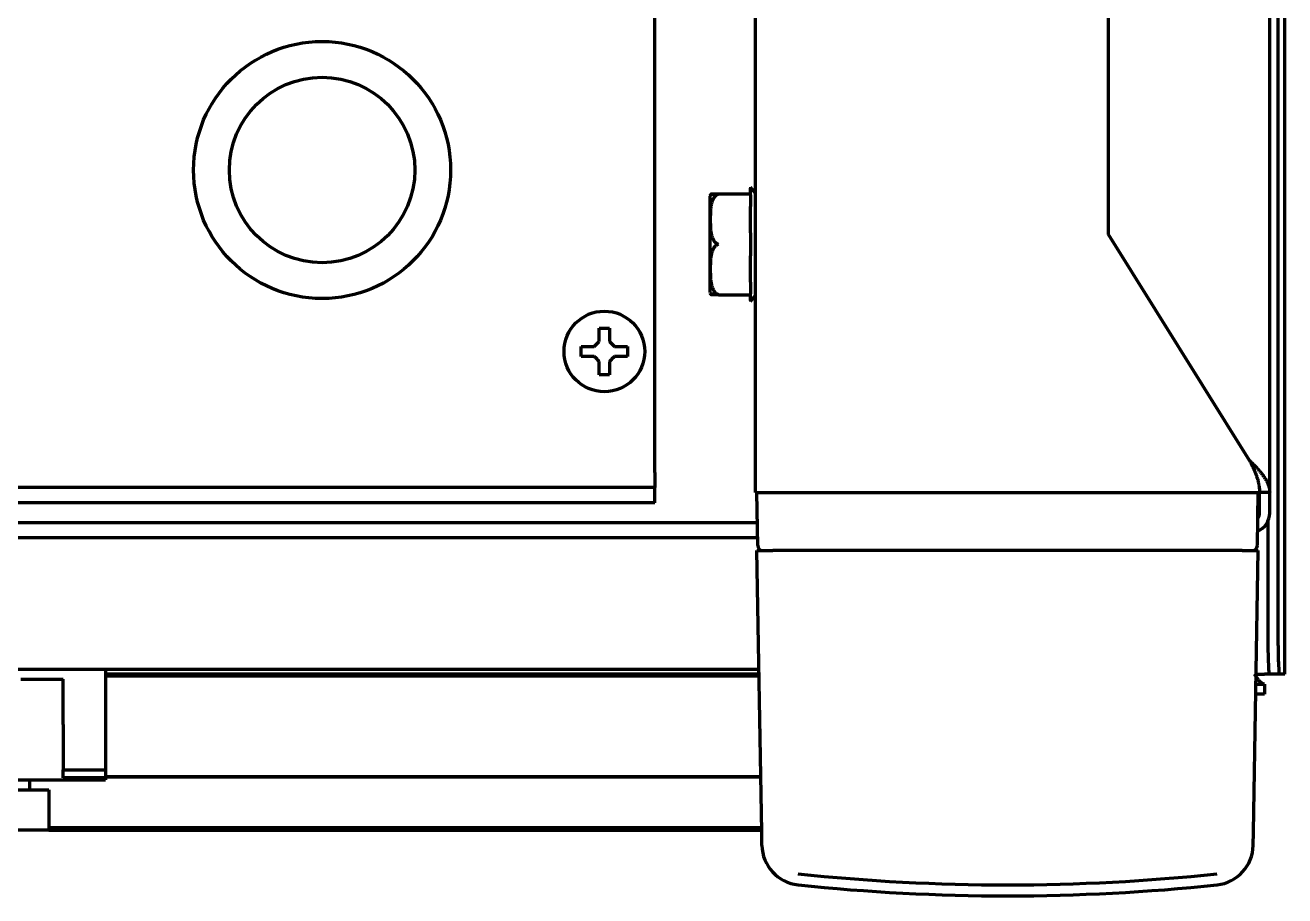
# Model space of a CAD drawing. Header units: inches. Extents: x -3055 to 7244, y 299 to 5591.
# Drawn here: x 3565.7 to 3690.6, y 4327.8 to 4414.1 of the extents above; entities that cross this region are included whole.
import ezdxf

# ---------------------------------------------------------------- set-up
doc = ezdxf.new("R2010")
doc.units = ezdxf.units.IN

# ---------------------------------------------------------------- blocks, each defined once
blk = doc.blocks.new('A$C29D5572B')
at = {"color": 1}
for p, q in [((0, 50), (0, -50)), ((-50, 0), (50, 0))]:
    blk.add_line(p, q, dxfattribs=at)
blk = doc.blocks.new('A$C0F8E2EAE')
blk.add_blockref('A$C29D5572B', (0, 0))

msp = doc.modelspace()

# ---------------------------------------------------------------- linework, layer by layer
at = {"linetype": 'Continuous', "lineweight": 70}
for p, q in [((3628.12, 4369.76), (3628.12, 4429.73)), ((3689.12, 4367.76), (3689.12, 4427.01)), ((3689.94, 4427.42), (3689.94, 4352.76)), ((3690.62, 4349.76), (3690.62, 4427.77)), ((3638.12, 4367.76), (3638.12, 4424.84)), ((3673.12, 4393.37), (3673.12, 4421.7)), ((3633.62, 4387.62), (3633.62, 4397.17)), ((3634.45, 4397.39), (3637.52, 4397.39)), ((3637.62, 4398.06), (3637.62, 4397.96)), ((3638.12, 4397.48), (3637.62, 4398.06)), ((3637.62, 4397.29), (3637.62, 4397.96)), ((3637.62, 4397.29), (3637.62, 4396.15)), ((3637.62, 4395.48), (3637.62, 4396.15)), ((3637.62, 4394.87), (3637.62, 4395.48)), ((3637.62, 4393.53), (3637.62, 4394.87)), ((3637.62, 4393.53), (3637.62, 4392.39)), ((3687.12, 4370.96), (3673.12, 4393.37)), ((3637.62, 4392.39), (3637.62, 4391.25)), ((3637.62, 4389.91), (3637.62, 4391.25)), ((3637.62, 4389.3), (3637.62, 4389.91)), ((3637.62, 4388.63), (3637.62, 4389.3)), ((3637.62, 4388.63), (3637.62, 4387.49)), ((3634.45, 4387.39), (3637.52, 4387.39)), ((3637.62, 4386.82), (3637.62, 4387.49)), ((3637.62, 4386.73), (3638.12, 4387.3)), ((3637.62, 4386.82), (3637.62, 4386.73)), ((3620.82, 4381.76), (3620.82, 4382.26)), ((3625.42, 4382.26), (3625.42, 4381.76)), ((3620.82, 4381.26), (3620.82, 4381.76)), ((3625.42, 4381.76), (3625.42, 4381.26)), ((3628.12, 4369.76), (3628.12, 4368.26)), ((3580.29, 4368.26), (3405.95, 4368.26)), ((3581.7, 4368.26), (3580.29, 4368.26)), ((3584.53, 4368.26), (3581.7, 4368.26)), ((3585.95, 4368.26), (3584.53, 4368.26)), ((3626.12, 4368.26), (3585.95, 4368.26)), ((3628.12, 4368.26), (3626.12, 4368.26)), ((3628.12, 4366.76), (3628.12, 4368.26)), ((3638.12, 4367.76), (3639.92, 4367.76)), ((3638.34, 4362.5), (3638.24, 4367.76)), ((3639.92, 4367.76), (3686.32, 4367.76)), ((3686.32, 4367.76), (3688.12, 4367.76)), ((3686.39, 4367.76), (3687.99, 4367.76)), ((3687.9, 4362.5), (3687.99, 4367.76)), ((3688.12, 4365.76), (3688.12, 4367.76)), ((3689.12, 4367.76), (3688.12, 4367.76)), ((3689.12, 4365.76), (3689.12, 4367.76)), ((3580.29, 4366.76), (3405.95, 4366.76)), ((3581.7, 4366.76), (3580.29, 4366.76)), ((3584.53, 4366.76), (3581.7, 4366.76)), ((3585.95, 4366.76), (3584.53, 4366.76)), ((3626.12, 4366.76), (3585.95, 4366.76)), ((3628.12, 4366.76), (3626.12, 4366.76)), ((3688.12, 4365.76), (3687.96, 4365.76)), ((3638.29, 4364.76), (3260.12, 4364.76)), ((3688.94, 4364.95), (3688.94, 4352.76)), ((3638.32, 4363.26), (3260.11, 4363.26)), ((3638.24, 4362.01), (3639.84, 4362.01)), ((3638.73, 4334.1), (3638.24, 4362.01)), ((3638.62, 4362.06), (3638.62, 4362.01)), ((3686.39, 4362.01), (3639.84, 4362.01)), ((3686.39, 4362.01), (3687.99, 4362.01)), ((3687.51, 4334.1), (3687.99, 4362.01)), ((3687.62, 4362.01), (3687.62, 4362.06)), ((3256.11, 4350.26), (3638.44, 4350.26)), ((3638.45, 4349.56), (3573.61, 4349.56)), ((3573.62, 4350.26), (3573.62, 4344.76)), ((3638.46, 4349.76), (3573.62, 4349.76)), ((3687.78, 4349.76), (3688.62, 4349.76)), ((3689.1, 4349.76), (3688.62, 4349.76)), ((3690.1, 4349.76), (3689.1, 4349.76)), ((3690.62, 4349.76), (3690.1, 4349.76)), ((3690.62, 4349.76), (3690.62, 4349.76)), ((3565.22, 4349.26), (3569.42, 4349.26)), ((3569.42, 4344.76), (3569.42, 4349.26)), ((3687.76, 4348.76), (3688.62, 4348.76)), ((3688.62, 4348.76), (3688.62, 4347.76)), ((3688.62, 4347.76), (3687.74, 4347.76)), ((3569.42, 4344.76), (3569.42, 4340.26)), ((3573.62, 4344.76), (3573.62, 4340.26)), ((3569.42, 4340.26), (3573.62, 4340.26)), ((3569.42, 4339.46), (3569.42, 4340.26)), ((3638.63, 4339.57), (3573.61, 4339.57)), ((3638.63, 4339.54), (3573.61, 4339.54)), ((3573.62, 4340.26), (3573.62, 4339.46)), ((3552.62, 4339.26), (3573.62, 4339.26)), ((3566.12, 4338.26), (3566.12, 4339.26)), ((3573.62, 4339.46), (3569.42, 4339.46)), ((3573.62, 4339.46), (3573.62, 4339.26)), ((3563.12, 4338.26), (3568.01, 4338.26)), ((3568.01, 4338.26), (3568.01, 4334.26)), ((3568.01, 4334.53), (3638.71, 4334.53)), ((3568.01, 4334.26), (3563.12, 4334.26)), ((3568.01, 4334.27), (3638.72, 4334.27)), ((3638.75, 4332.76), (3638.73, 4334.1)), ((3687.48, 4332.76), (3687.51, 4334.1))]:
    msp.add_line(p, q, dxfattribs=at)
for centre, radius in [((3595.12, 4399.76), 12.75), ((3595.12, 4399.76), 9.2), ((3623.12, 4381.76), 4)]:
    msp.add_circle(centre, radius, dxfattribs=at)
for centre, radius, start, end in [((3637.52, 4397.29), 0.1, 0, 90), ((3637.52, 4387.49), 0.1, 270, 0), ((3687.12, 4365.76), 2, 293.8345, 0), ((3687.12, 4365.76), 1, 326.1361, 0), ((3638.84, 4362.51), 0.5, 181, 270), ((3687.4, 4362.51), 0.5, 270, 359), ((3642.75, 4332.83), 4, 181, 264.013), ((3683.48, 4332.83), 4, 275.987, 359), ((3663.12, 4527.01), 199.25, 264.013, 275.987)]:
    msp.add_arc(centre, radius, start, end, dxfattribs=at)
for centre, major_axis, ratio, start_param, end_param in [((3689.1, 4352.76), (0, -3), 0.052336, 4.712389, 6.283185), ((3690.1, 4352.76), (0, 3), 0.052336, 1.570796, 3.141593), ((3663.12, 4526.59), (-197.77, 0), 0.999848, 1.465422, 1.67617)]:
    msp.add_ellipse(centre, major_axis=major_axis, ratio=ratio, start_param=start_param, end_param=end_param, dxfattribs=at)
for points, knots in [([(3634.43, 4397.38), (3634.4, 4397.37), (3634.37, 4397.36), (3634.31, 4397.33), (3634.29, 4397.31), (3634.23, 4397.28), (3634.21, 4397.26), (3634.17, 4397.23), (3634.16, 4397.22), (3634.14, 4397.2), (3634.13, 4397.19), (3634.07, 4397.13), (3634.03, 4397.08), (3633.97, 4396.99), (3633.94, 4396.93), (3633.9, 4396.86), (3633.88, 4396.83), (3633.86, 4396.77), (3633.85, 4396.75), (3633.82, 4396.66), (3633.8, 4396.61), (3633.75, 4396.44), (3633.72, 4396.33), (3633.7, 4396.16), (3633.69, 4396.1), (3633.67, 4395.99), (3633.67, 4395.93), (3633.65, 4395.76), (3633.65, 4395.65), (3633.64, 4395.42), (3633.63, 4395.3), (3633.63, 4395.08), (3633.63, 4394.85), (3633.63, 4394.62), (3633.63, 4394.4), (3633.64, 4394.29), (3633.65, 4394.06), (3633.65, 4393.95), (3633.67, 4393.78), (3633.67, 4393.73), (3633.69, 4393.62), (3633.7, 4393.56), (3633.72, 4393.4), (3633.75, 4393.29), (3633.8, 4393.13), (3633.82, 4393.08), (3633.86, 4392.97), (3633.88, 4392.92), (3633.92, 4392.84), (3633.94, 4392.82), (3633.97, 4392.77), (3633.98, 4392.74), (3634.03, 4392.67), (3634.07, 4392.63), (3634.13, 4392.58), (3634.14, 4392.57), (3634.16, 4392.55), (3634.17, 4392.54), (3634.21, 4392.51), (3634.23, 4392.49), (3634.27, 4392.46), (3634.29, 4392.46), (3634.31, 4392.44), (3634.33, 4392.43), (3634.37, 4392.41), (3634.4, 4392.4), (3634.43, 4392.39)], [0, 0, 0, 0, 0.015625, 0.015625, 0.03125, 0.03125, 0.046875, 0.046875, 0.054687, 0.054687, 0.0625, 0.0625, 0.09375, 0.09375, 0.125, 0.125, 0.140625, 0.140625, 0.15625, 0.15625, 0.1875, 0.1875, 0.25, 0.25, 0.28125, 0.28125, 0.3125, 0.3125, 0.375, 0.375, 0.4375, 0.4375, 0.5, 0.5625, 0.5625, 0.625, 0.625, 0.6875, 0.6875, 0.71875, 0.71875, 0.75, 0.75, 0.8125, 0.8125, 0.84375, 0.84375, 0.875, 0.875, 0.890625, 0.890625, 0.90625, 0.90625, 0.9375, 0.9375, 0.945312, 0.945312, 0.953125, 0.953125, 0.96875, 0.96875, 0.976562, 0.976562, 0.984375, 0.984375, 1, 1, 1, 1]), ([(3633.63, 4397.31), (3633.63, 4397.31), (3633.63, 4397.31), (3633.63, 4397.31), (3633.63, 4397.31), (3633.64, 4397.31), (3633.65, 4397.32), (3633.65, 4397.32), (3633.67, 4397.32), (3633.67, 4397.33), (3633.69, 4397.33), (3633.7, 4397.33), (3633.72, 4397.34), (3633.75, 4397.34), (3633.8, 4397.35), (3633.82, 4397.35), (3633.86, 4397.35), (3633.88, 4397.35), (3633.92, 4397.36), (3633.94, 4397.36), (3633.97, 4397.36), (3633.98, 4397.36), (3634.03, 4397.37), (3634.07, 4397.37), (3634.13, 4397.37), (3634.14, 4397.37), (3634.16, 4397.37), (3634.17, 4397.37), (3634.21, 4397.37), (3634.23, 4397.37), (3634.27, 4397.38), (3634.29, 4397.38), (3634.31, 4397.38), (3634.33, 4397.38), (3634.37, 4397.38), (3634.4, 4397.38), (3634.43, 4397.38)], [0, 0, 0, 0, 0.050699, 0.169361, 0.169361, 0.288024, 0.288024, 0.406687, 0.406687, 0.466018, 0.466018, 0.525349, 0.525349, 0.644012, 0.644012, 0.703343, 0.703343, 0.762675, 0.762675, 0.79234, 0.79234, 0.822006, 0.822006, 0.881337, 0.881337, 0.89617, 0.89617, 0.911003, 0.911003, 0.940669, 0.940669, 0.955501, 0.955501, 0.970334, 0.970334, 1, 1, 1, 1]), ([(3633.73, 4397.39), (3633.73, 4397.39), (3633.73, 4397.39), (3633.73, 4397.39), (3633.73, 4397.39), (3633.73, 4397.39), (3633.74, 4397.39), (3633.75, 4397.39), (3633.76, 4397.39), (3633.77, 4397.39), (3633.78, 4397.39), (3633.78, 4397.39), (3633.81, 4397.39), (3633.83, 4397.39), (3633.87, 4397.39), (3633.89, 4397.39), (3633.92, 4397.39), (3633.94, 4397.39), (3633.98, 4397.39), (3633.99, 4397.39), (3634.02, 4397.39), (3634.03, 4397.39), (3634.08, 4397.39), (3634.11, 4397.39), (3634.17, 4397.39), (3634.19, 4397.39), (3634.24, 4397.39), (3634.26, 4397.39), (3634.3, 4397.39), (3634.31, 4397.39), (3634.34, 4397.39), (3634.35, 4397.39), (3634.39, 4397.39), (3634.42, 4397.39), (3634.45, 4397.39)], [0, 0, 0, 0, 0.051627, 0.170174, 0.170174, 0.28872, 0.28872, 0.407267, 0.407267, 0.46654, 0.46654, 0.525814, 0.525814, 0.64436, 0.64436, 0.703633, 0.703633, 0.762907, 0.762907, 0.792543, 0.792543, 0.82218, 0.82218, 0.881453, 0.881453, 0.91109, 0.91109, 0.940727, 0.940727, 0.955545, 0.955545, 0.970363, 0.970363, 1, 1, 1, 1]), ([(3634.43, 4392.39), (3634.4, 4392.38), (3634.37, 4392.37), (3634.31, 4392.35), (3634.29, 4392.33), (3634.23, 4392.3), (3634.21, 4392.28), (3634.17, 4392.25), (3634.16, 4392.24), (3634.14, 4392.22), (3634.13, 4392.21), (3634.07, 4392.16), (3634.03, 4392.11), (3633.97, 4392.02), (3633.94, 4391.97), (3633.9, 4391.89), (3633.88, 4391.87), (3633.86, 4391.82), (3633.85, 4391.79), (3633.82, 4391.71), (3633.8, 4391.66), (3633.75, 4391.5), (3633.72, 4391.39), (3633.7, 4391.22), (3633.69, 4391.17), (3633.67, 4391.06), (3633.67, 4391), (3633.65, 4390.83), (3633.65, 4390.72), (3633.64, 4390.5), (3633.63, 4390.39), (3633.63, 4390.16), (3633.63, 4389.94), (3633.63, 4389.71), (3633.63, 4389.48), (3633.64, 4389.37), (3633.65, 4389.14), (3633.65, 4389.03), (3633.67, 4388.85), (3633.67, 4388.8), (3633.69, 4388.68), (3633.7, 4388.63), (3633.72, 4388.46), (3633.75, 4388.34), (3633.8, 4388.18), (3633.82, 4388.12), (3633.86, 4388.01), (3633.88, 4387.96), (3633.92, 4387.88), (3633.94, 4387.85), (3633.97, 4387.8), (3633.98, 4387.78), (3634.03, 4387.7), (3634.07, 4387.65), (3634.13, 4387.6), (3634.14, 4387.59), (3634.16, 4387.57), (3634.17, 4387.56), (3634.21, 4387.53), (3634.23, 4387.51), (3634.27, 4387.48), (3634.29, 4387.47), (3634.31, 4387.46), (3634.33, 4387.45), (3634.37, 4387.43), (3634.4, 4387.42), (3634.43, 4387.41)], [0, 0, 0, 0, 0.015625, 0.015625, 0.03125, 0.03125, 0.046875, 0.046875, 0.054687, 0.054687, 0.0625, 0.0625, 0.09375, 0.09375, 0.125, 0.125, 0.140625, 0.140625, 0.15625, 0.15625, 0.1875, 0.1875, 0.25, 0.25, 0.28125, 0.28125, 0.3125, 0.3125, 0.375, 0.375, 0.4375, 0.4375, 0.5, 0.5625, 0.5625, 0.625, 0.625, 0.6875, 0.6875, 0.71875, 0.71875, 0.75, 0.75, 0.8125, 0.8125, 0.84375, 0.84375, 0.875, 0.875, 0.890625, 0.890625, 0.90625, 0.90625, 0.9375, 0.9375, 0.945312, 0.945312, 0.953125, 0.953125, 0.96875, 0.96875, 0.976562, 0.976562, 0.984375, 0.984375, 1, 1, 1, 1]), ([(3634.43, 4387.41), (3634.4, 4387.41), (3634.37, 4387.41), (3634.31, 4387.41), (3634.29, 4387.41), (3634.23, 4387.41), (3634.21, 4387.41), (3634.17, 4387.41), (3634.16, 4387.42), (3634.14, 4387.42), (3634.13, 4387.42), (3634.07, 4387.42), (3634.03, 4387.42), (3633.97, 4387.43), (3633.94, 4387.43), (3633.9, 4387.43), (3633.88, 4387.43), (3633.86, 4387.43), (3633.85, 4387.43), (3633.82, 4387.44), (3633.8, 4387.44), (3633.75, 4387.45), (3633.72, 4387.45), (3633.7, 4387.46), (3633.69, 4387.46), (3633.67, 4387.46), (3633.67, 4387.46), (3633.65, 4387.47), (3633.65, 4387.47), (3633.64, 4387.47), (3633.63, 4387.48), (3633.63, 4387.48), (3633.63, 4387.48), (3633.63, 4387.48)], [0, 0, 0, 0, 0.033034, 0.033034, 0.066068, 0.066068, 0.099101, 0.099101, 0.115618, 0.115618, 0.132135, 0.132135, 0.198203, 0.198203, 0.264271, 0.264271, 0.297304, 0.297304, 0.330338, 0.330338, 0.396406, 0.396406, 0.528541, 0.528541, 0.594609, 0.594609, 0.660677, 0.660677, 0.792812, 0.792812, 0.924947, 0.924947, 1, 1, 1, 1]), ([(3634.45, 4387.39), (3634.42, 4387.39), (3634.39, 4387.39), (3634.35, 4387.39), (3634.34, 4387.39), (3634.31, 4387.39), (3634.3, 4387.39), (3634.26, 4387.39), (3634.24, 4387.39), (3634.19, 4387.39), (3634.17, 4387.39), (3634.11, 4387.39), (3634.08, 4387.39), (3634.02, 4387.39), (3633.99, 4387.39), (3633.96, 4387.39), (3633.95, 4387.39), (3633.92, 4387.39), (3633.91, 4387.39), (3633.89, 4387.39), (3633.87, 4387.39), (3633.83, 4387.39), (3633.81, 4387.39), (3633.78, 4387.39), (3633.78, 4387.39), (3633.77, 4387.39), (3633.76, 4387.39), (3633.75, 4387.39), (3633.74, 4387.39), (3633.73, 4387.39), (3633.73, 4387.39), (3633.73, 4387.39), (3633.73, 4387.39)], [0, 0, 0, 0, 0.033049, 0.033049, 0.049574, 0.049574, 0.066098, 0.066098, 0.099147, 0.099147, 0.132196, 0.132196, 0.198295, 0.198295, 0.264393, 0.264393, 0.297442, 0.297442, 0.330491, 0.330491, 0.396589, 0.396589, 0.528786, 0.528786, 0.594884, 0.594884, 0.660982, 0.660982, 0.793179, 0.793179, 0.925375, 1, 1, 1, 1]), ([(3623.62, 4384.06), (3623.62, 4383.86), (3623.62, 4383.65), (3623.62, 4383.33), (3623.62, 4383.22), (3623.62, 4382.99), (3623.62, 4382.88), (3623.62, 4382.76)], [0, 0, 0, 0, 0.5, 0.5, 0.75, 0.75, 1, 1, 1, 1]), ([(3620.82, 4382.26), (3621.02, 4382.26), (3621.23, 4382.26), (3621.56, 4382.26), (3621.67, 4382.26), (3621.89, 4382.26), (3622, 4382.26), (3622.12, 4382.26)], [0, 0, 0, 0, 0.5, 0.5, 0.75, 0.75, 1, 1, 1, 1]), ([(3622.62, 4379.46), (3622.62, 4379.67), (3622.62, 4379.88), (3622.62, 4380.2), (3622.62, 4380.31), (3622.62, 4380.53), (3622.62, 4380.65), (3622.62, 4380.76)], [0, 0, 0, 0, 0.5, 0.5, 0.75, 0.75, 1, 1, 1, 1]), ([(3625.42, 4381.26), (3625.22, 4381.26), (3625.01, 4381.26), (3624.68, 4381.26), (3624.57, 4381.26), (3624.35, 4381.26), (3624.23, 4381.26), (3624.12, 4381.26)], [0, 0, 0, 0, 0.5, 0.5, 0.75, 0.75, 1, 1, 1, 1])]:
    msp.add_open_spline(points, degree=3, knots=knots, dxfattribs=at)
for points in [[(3622.62, 4382.76), (3622.62, 4382.82), (3622.62, 4382.93), (3622.62, 4383.09), (3622.62, 4383.25), (3622.62, 4383.4), (3622.62, 4383.55), (3622.62, 4383.71), (3622.62, 4383.88), (3622.62, 4384), (3622.62, 4384.06)], [(3622.62, 4384.06), (3622.79, 4384.06), (3623.12, 4384.06), (3623.45, 4384.06), (3623.62, 4384.06)], [(3622.12, 4382.26), (3622.14, 4382.29), (3622.19, 4382.33), (3622.26, 4382.41), (3622.33, 4382.48), (3622.4, 4382.55), (3622.48, 4382.62), (3622.55, 4382.69), (3622.59, 4382.74), (3622.62, 4382.76)], [(3623.62, 4382.76), (3623.64, 4382.74), (3623.7, 4382.69), (3623.77, 4382.61), (3623.84, 4382.54), (3623.91, 4382.47), (3623.98, 4382.4), (3624.05, 4382.33), (3624.1, 4382.29), (3624.12, 4382.26)], [(3624.12, 4382.26), (3624.17, 4382.26), (3624.28, 4382.26), (3624.44, 4382.26), (3624.6, 4382.26), (3624.76, 4382.26), (3624.91, 4382.26), (3625.07, 4382.26), (3625.23, 4382.26), (3625.35, 4382.26), (3625.42, 4382.26)], [(3622.12, 4381.26), (3622.06, 4381.26), (3621.96, 4381.26), (3621.79, 4381.26), (3621.64, 4381.26), (3621.48, 4381.26), (3621.33, 4381.26), (3621.17, 4381.26), (3621.01, 4381.26), (3620.88, 4381.26), (3620.82, 4381.26)], [(3622.62, 4380.76), (3622.59, 4380.79), (3622.54, 4380.84), (3622.47, 4380.91), (3622.4, 4380.99), (3622.33, 4381.06), (3622.26, 4381.13), (3622.19, 4381.19), (3622.14, 4381.24), (3622.12, 4381.26)], [(3624.12, 4381.26), (3624.09, 4381.24), (3624.05, 4381.19), (3623.98, 4381.12), (3623.9, 4381.05), (3623.83, 4380.98), (3623.76, 4380.91), (3623.69, 4380.83), (3623.64, 4380.79), (3623.62, 4380.76)], [(3623.62, 4380.76), (3623.62, 4380.71), (3623.62, 4380.6), (3623.62, 4380.44), (3623.62, 4380.28), (3623.62, 4380.13), (3623.62, 4379.97), (3623.62, 4379.82), (3623.62, 4379.65), (3623.62, 4379.53), (3623.62, 4379.46)], [(3623.62, 4379.46), (3623.45, 4379.46), (3623.12, 4379.46), (3622.79, 4379.46), (3622.62, 4379.46)], [(3687.12, 4370.96), (3687.17, 4370.86), (3687.28, 4370.64), (3687.43, 4370.32), (3687.57, 4370), (3687.71, 4369.68), (3687.83, 4369.36), (3687.93, 4369.04), (3688.01, 4368.72), (3688.07, 4368.4), (3688.11, 4368.08), (3688.12, 4367.87), (3688.12, 4367.76)], [(3687.12, 4370.96), (3687.19, 4370.89), (3687.34, 4370.74), (3687.56, 4370.51), (3687.78, 4370.28), (3687.99, 4370.05), (3688.18, 4369.82), (3688.37, 4369.59), (3688.54, 4369.36), (3688.69, 4369.14), (3688.82, 4368.91), (3688.92, 4368.68), (3689.01, 4368.45), (3689.07, 4368.22), (3689.11, 4367.99), (3689.12, 4367.84), (3689.12, 4367.76)], [(3688.62, 4348.76), (3688.6, 4348.76), (3688.55, 4348.77), (3688.49, 4348.78), (3688.42, 4348.81), (3688.35, 4348.85), (3688.29, 4348.9), (3688.22, 4348.95), (3688.15, 4349.02), (3688.09, 4349.09), (3688.02, 4349.17), (3687.95, 4349.26), (3687.89, 4349.36), (3687.82, 4349.45), (3687.75, 4349.55), (3687.69, 4349.66), (3687.64, 4349.73), (3687.62, 4349.76)]]:
    msp.add_open_spline(points, degree=3, dxfattribs=at)

# ---------------------------------------------------------------- block references
msp.add_blockref('A$C0F8E2EAE', (3525.12, 4415.76))

doc.saveas('drawing.dxf')
